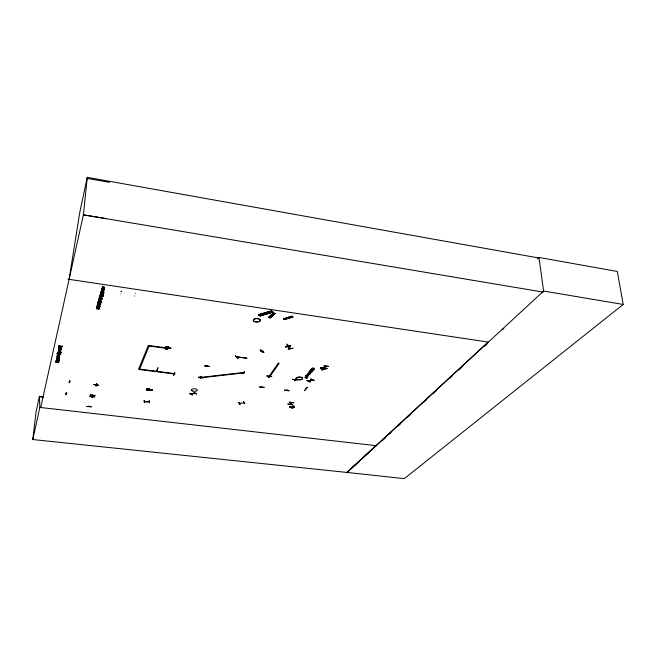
<?xml version="1.0" encoding="UTF-8"?>
<svg xmlns="http://www.w3.org/2000/svg" width="656" height="656" viewBox="0 0 656 656"><rect width="100%" height="100%" fill="white"/><g stroke="black" fill="none" stroke-linecap="round" stroke-linejoin="round"><path stroke-width="0.98" d="M101.598 292.24L103.894 292.863L103.271 292.576L103.722 290.879M103.599 291.223C103.632 291.494 103.984 289.46 101.5 290.141L101.655 289.394M266.902 375.847L271.707 376.487M261.039 350.378L263.532 352.534L263.794 352.215M264.163 387.27L259.374 387.007L264.089 387.581M262.58 352.042L260.022 349.91M261.252 350.107L263.728 352.461M261.965 387.188L262.047 386.696M262.548 352.026L260.26 350.083M290.419 348.426L288.091 346.548L288.271 346.015M242.941 373.772L244.335 371.665M242.974 373.756L244.327 371.919M243.187 372.542L243.466 372.952L200.793 377.807L200.482 377.405L243.187 372.542L243.466 372.952M243.704 401.931L244.852 403.801L243.45 401.71M244.204 372.993L243.63 372.559M244.639 403.604L243.483 401.89M238.587 402.39L240.014 403.998M235.422 356.101L238.054 357.971M235.43 355.913L238.021 358.168M93.587 384.482L98.556 385.097M209.625 366.433L204.623 365.769M206.976 366.384L207.239 365.933L207.099 366.606M59.155 356.093L57.351 355.708L57.539 354.789L57.474 355.199C64.296 356.282 52.16 356.7 59.417 356.077M59.278 355.585L57.351 355.708M198.481 377.052L203.376 377.684M200.17 378.258L201.335 376.208M200.211 378.282L201.367 376.421M196.415 393.895L193.84 392.304L196.464 394.092M189.494 393.329L192.323 394.83M59.122 347.934L60.885 348.771L59.097 349.058M61.492 347.286C61.418 346.934 57.179 347.508 58.835 347.647M173.75 374.92L174.84 372.821M173.791 374.904L174.578 373.01M165.115 347.221L170.38 347.951M165.607 348.902C169.609 342.785 162.631 350.771 167.067 348.885M165.451 348.918L167.296 348.894M167.255 348.615C169.1 344.884 165.878 351.239 167.829 347.91M167.788 348.065L167.838 347.418M167.28 349.164L168.551 346.598M168.617 348.057L167.952 347.516L168.321 348.123M322.039 369.41L322.645 368.713M157.629 371.419L174.316 373.543L174.111 373.953L157.44 371.829L157.653 371.034M322.727 368.459L322.818 368.738M151.175 390.271L151.372 389.631M149.117 389.689L152.536 389.721M149.027 389.566L149.412 388.467L148.404 390.361M146.919 390.394L148.026 388.459L146.919 390.41L148.617 390.369M149.24 388.442L148.904 389.393M148.6 390.615L149.683 388.442M149.166 400.873L149.552 402.833L149.117 400.66M144.058 400.718L144.517 402.44M146.55 388.992L146.354 389.631L146.526 389.057M305.639 375.396L306.885 375.043M92.168 397.536L92.84 395.486M98.146 301.744L98.072 302.203L101.327 302.383M101.524 297.504L99.351 297.685L101.696 298.029L101.91 297.512L99.605 296.807L101.77 297.562M101.795 296.151C97.9 295.126 102.057 298.037 101.819 295.864M100.647 294.314L101.787 294.765L102.008 293.79M101.303 302.67L101.385 302.203M103.968 287.869C103.984 290.969 101.409 286.131 102 288.451A0.935 0.459 6 0 0 102.336 288.747L104.197 288.878L104.419 287.943M98.466 300.612L98.392 301.079L101.631 301.547L101.705 301.079M100.319 298.57L101.86 298.554M100.138 295.618L99.819 296.463L101.778 296.783A0.935 0.451 5.9 0 0 102.156 296.586A1.082 0.525 5.9 0 0 102.123 296.2L102.147 295.913M103.254 293.921L103.017 294.946L102.18 294.536M100.712 292.888L100.794 292.412L100.712 292.888C106.305 293.667 97.637 293.97 102.361 293.38M102.156 294.823L102.377 293.847M102.68 290.518C100.507 290.1 102.697 291.838 102.713 290.231M103.623 286.672C102.779 289.157 102.943 286.459 102.516 286.623M103.607 291.018L103.41 292.076L101.049 291.731L102.803 291.502M99.048 298.578L98.966 299.062L102.221 299.013L102.32 298.488M101.721 290.083C100.311 291.067 103.14 291.822 103.025 290.28M102.877 293.937L102.951 293.462M101.409 291.641L101.811 292.363L102.935 292.527L103.066 291.887M101.696 290.37L101.631 289.673L103.427 289.657M103.172 292.896L103.295 292.289M103.878 286.91L104.435 287.582L103.705 287.525M102.123 296.2L103.14 296.348L103.222 295.872M100.212 294.454L103.353 294.921M101.573 289.87L104.001 290.026L101.778 289.157L101.86 288.681M103.328 295.2L103.623 293.978M103.943 290.223L104.025 289.739M94.628 396.765L89.757 396.421L94.644 396.905M103.894 292.863L103.968 292.387M95.046 395.511L90.192 394.92M96.26 385.974L96.949 383.99L96.006 385.72M96.03 385.933L96.735 383.752M98.351 305.114C97.441 307.598 97.744 304.646 97.195 305.138M98.22 302.4L98.023 302.178M97.867 307.336C95.751 306.934 97.883 308.599 97.892 307.057M97.941 302.646L98.252 301.752M89.085 406.13L89.027 406.622L88.921 406.113M99.187 302.539L98.498 303.244L98.539 302.441M98.539 302.072C99.105 300.284 101.918 303.474 98.572 301.793M96.932 306.918C95.546 307.861 98.318 308.574 98.203 307.106M99.892 299.907L100.983 300.637A0.976 0.467 5.9 0 1 100.598 300.85L98.613 300.382L99.359 299.562L98.949 300.341L99.679 300.669L99.917 299.62M98.375 307.738C99.761 308.5 98.039 305.975 96.711 306.983M98.597 305.335L99.13 305.975L98.433 305.909M98.966 299.062L100.089 298.283L99.286 297.742M99.253 298.021L99.433 297.217M99.548 296.996L99.63 296.528M100.138 306.614C100.762 305.786 98.982 308.32 98.851 306.532M96.883 308.73C94.366 306.303 100.343 310.55 98.884 308.074M96.842 306.524L98.826 306.811L98.933 306.237M99.868 295.864L99.95 295.397M99.056 307.164L99.171 306.582M98.195 302.678C96.858 303.408 99.86 303.966 99.499 302.58M99.786 306.573L99.146 306.86L99.253 306.286M100.188 294.741L100.483 293.511M97.998 302.457C99.343 301.44 101.073 303.999 99.671 303.236M100.171 299.849L100.712 300.497L99.999 300.432M100.516 293.593L100.598 293.117M96.858 309.009C96.416 307.156 98.015 309.583 98.917 309.222A0.984 0.467 5.8 0 0 99.294 309.058L99.368 308.14M100.294 298.849L100.45 298.111M100.614 294.593L100.852 293.568M102.844 292.847L101.016 292.355L101.073 291.444M101.36 302.482L100.229 302.031M100.343 303.99L100.261 304.466L97.539 304.072L100.319 304.269L100.844 303.556L100.483 305.007L100.147 304.671M91.963 396.249L92.102 396.7M91.299 406.663L86.502 406.4L91.274 406.876M92.398 397.602L93.037 395.707L92.152 397.356M92.619 394.937L92.521 395.429M92.783 394.953L92.48 395.404M103.599 286.959L104.714 287.73A1 0.492 6 0 1 104.312 287.959L102.475 287.681L102.615 286.549M96.662 307.164L96.867 306.245L96.908 307.205M98.326 305.393L99.4 306.114A0.968 0.459 5.8 0 1 99.015 306.327L97.236 306.065L97.367 304.999M97.539 304.072L97.621 303.597M66.6 392.354L66.051 394.272M66.887 393.28L66.387 393.616M69.831 380.455L69.249 382.473M538.478 257.915L87.289 177.35L83.394 214.848L40.713 407.532L39.844 407.433L39.417 396.314L43.485 396.79M59.204 358.766C59.155 357.446 57.482 359.373 59.237 358.504M60.303 352.313L59.893 352.78M60.483 349.755C61.541 351.821 56.441 349.82 60.172 350.189M59.073 349.32C57.917 349.943 60.639 350.419 60.286 349.213M59.532 346.671L60.426 347.09L60.803 346.204M56.252 360.341L59.106 361.112L59.155 360.316M59.917 352.789C61.057 352.124 55.194 352.584 59.86 353.043M58.523 359.48L59.466 359.447M56.711 358.348L59.516 358.701M57.851 353.428L59.95 353.969L59.983 352.543M60.852 346.368L61.361 346.942L60.729 346.86M58.843 349.295L58.909 348.877L61.074 349.205L60.885 348.721M60.885 353.035L60.442 353.428L61.205 352.157M60.721 350.689L60.852 349.804M61.041 347.655C57.654 346.811 61.377 349.164 61.074 347.393M60.213 352.715L60.696 352.584M61.074 349.205L61.139 348.787M60.696 354.429C61.156 354.158 57.047 355.191 57.031 353.502M60.811 352.321L60.672 352.846M59.589 347.196L59.466 347.992L61.402 348.016A0.976 0.418 6.1 0 0 61.336 347.696L61.459 347.434M62.574 346.327L58.761 346.097L62.55 346.589L62.64 346.138M56.424 362.366L55.965 362.317M56.268 360.382L58.4 360.497L56.334 359.972M58.974 356.29L59.212 357.077L57.162 356.397M57.236 356.216L57.302 355.806M56.695 359.513L56.916 360.119L58.589 359.98L56.867 359.931L57.023 359.291M57.039 358.488C57.859 357.118 58.696 359.627 57.129 358.201M57.605 356.774C56.728 358.553 58.605 356.38 59.155 357.586C58.556 358.291 56.252 357.799 57.22 356.725M57.826 353.691L57.884 353.281M57.958 353.092L60.122 353.215L57.958 353.092L58.113 352.288M58.786 346.097L58.835 345.646M58.171 352.19L61.18 352.42L58.171 352.19L58.236 351.772M58.581 350.411L58.646 349.992M59.458 351.222C61.853 351.444 59.163 352.748 58.327 351.608C58.802 349.582 58.712 353.338 59.491 350.96M58.925 348.926L58.991 348.5M58.351 357.003L58.86 357.561L58.245 357.479M56.76 359.808L58.261 359.939L58.228 359.447M59.491 358.963L59.524 358.324L58.409 357.963M59.999 349.172L59.393 349.796L59.401 349.099M60.573 346.442C63.739 347.016 58.269 348.024 59.696 346.081M55.932 362.571C55.662 360.415 58.925 364.006 58.187 361.833M57.097 356.807L58.663 356.585M57.859 353.543L59.393 353.477M56.4 362.62C55.662 360.931 59.122 364.293 58.63 361.891M58.72 360.702L58.786 360.275M59.729 351.14L60.237 351.706L59.614 351.624M59.212 357.077L59.384 356.224M59.95 353.969L59.704 353.174M292.338 404.801L287.91 403.948M289.132 390.664L284.425 390.164L289.058 390.787M67.994 279.169L488.064 342.055L346.991 472.443L32.8 439.536L35.957 412.558L39.417 396.314M198.465 377.282L203.352 377.913M90.167 395.142L95.03 395.707L90.134 395.232M60.852 350.001L60.803 349.451L58.876 349.14M69.11 279.341L79.704 212.667L87.289 177.35M103.566 291.551L103.156 291.412M32.8 439.536L39.852 407.409L376.708 445.727M56.957 353.945L57.949 354.174A2.411 1.033 6 0 0 58.794 354.347L59.671 354.388A2.55 1.091 6 0 0 60.377 354.322L60.746 354.24M56.678 358.602L57.195 357.922L58.376 358.225M59.065 348.352L60.975 348.492L60.877 349.017M103.172 291.239L103 290.567M58.212 357.733L58.327 357.266M59.589 351.887L59.696 351.403M60.705 347.122L60.819 346.63M60.442 353.428L60.86 353.297M59.106 361.112L56.211 360.488M59.409 359.857L56.514 359.34M207.23 366.417L206.968 365.933M290.567 345.876L285.786 346.967M305.639 375.65L308.632 375.117M295.184 379.635L294.839 379.947M324.654 368.393L326.286 366.269M310.345 381.792L306.942 380.488M310.149 382.112L306.91 380.529M98.392 301.079L101.631 301.547M101.778 289.157L103.902 289.329L103.738 289.993M98.408 306.188L98.572 305.614M99.974 300.71L100.147 300.128M103.681 287.812L103.853 287.197M69.192 382.653L69.733 380.66M65.772 394.453L66.33 392.534M69.224 382.719L69.552 380.636M70.012 381.808L69.552 381.751L70.085 381.751M66.026 394.51L66.543 392.534L65.994 394.445M98.736 307.115L96.785 306.713M102.935 292.527L103.369 292.223M100.122 304.95L100.261 304.466M102.221 299.013L99.318 297.816M103.14 296.348L99.925 295.676M289.722 407.122L294.183 407.655L289.722 407.122L290.018 406.523M294.405 407.376L289.944 406.827L294.446 407.114M93.603 384.596L98.531 385.351M95.989 385.966L96.727 383.94M92.135 397.593L92.84 395.675M305.581 376.372L307.533 376.249L308.189 375.207M146.485 389.303L151.339 389.861L146.354 389.631M287.894 404.186L292.404 404.506M189.666 393.288L192.274 395.043M139.49 369.541L149.347 345.581M286.951 390.386L287.074 389.869M157.834 367.942L156.308 371.476L156.751 371.534L158.006 367.754M291.707 402.669L290.272 404.457M326.278 366.31L324.564 368.196M308.049 375.855L307.549 376.118M292.904 406.359L292.215 406.982L292.896 406.039M165.099 347.483L165.312 347.016L170.56 347.77L170.339 348.246M167.247 348.705L167.526 348.024M270.272 375.265L268.788 377.331L270.395 375.281M174.783 373.026L173.709 375.117L174.832 373.075M60.918 349.951L60.475 349.984M174.283 374.158L174.832 374.223M144.476 402.62L144.271 400.693L144.5 402.677M166.821 349.066L168.313 346.77L167.05 349.066M171.232 348.426L168.223 348.098L168.641 347.598M148.395 390.525L149.461 388.598M149.519 389.746L149.15 389.615M204.615 366.023L209.674 366.548M151.839 390.033L152.479 390.099M200.277 377.479L200.752 377.438M165.14 347.368L170.396 348.098M243.778 372.936L243.696 372.92M322.703 368.459L322.022 369.492M266.918 376.036L271.715 376.675M328.623 366.483L323.744 365.941L328.607 366.302M297.217 379.808L292.502 379.373M294.388 380.693L296.209 378.668L294.454 380.669M296.192 378.66L294.651 380.718M306.975 377.725L304.769 377.684L307.09 377.831C308.099 376.027 307.213 379.143 306.688 378.086M305.835 376.044C305.015 377.421 308.845 376.651 306.959 376.897M310.214 373.075L310.108 373.477L308.468 372.633M310.091 372.624L308.886 372.091M311.157 372.124L309.148 372.009L311.157 371.87M312.568 371.116L309.919 370.755M309.566 371.157L311.772 370.968L310.313 370.238M313.56 369.681L313.396 370.148L310.952 369.41M313.15 369.705L311.346 369.172L311.469 368.746M308.123 373.51C306.975 374.355 307.992 375.667 308.123 373.772M308.459 374.551C309.599 374.855 307.352 375.429 308.459 374.297M310.067 374.051L307.836 374.141M308.361 374.076L309.714 373.723M309.878 371.157L311.165 371.731L311.608 370.984M307.73 376.544L305.942 375.904M310.067 374.297L309.722 373.969M308.861 372.731L310.575 372.616M309.263 372.223L310.952 372.387L308.886 372.346M311.977 371.591L311.633 371.509M311.871 371.731L311.69 372.362L311.477 371.903M311.977 371.845L309.542 371.567L310.034 371.296M311.887 368.959L314.019 369.09M289.419 402.251L293.937 402.809L289.337 402.12M290.239 403.957L290.083 404.457L291.518 402.546M320.341 368.377L320.686 367.942L325.466 368.639L325.114 369.074L320.333 368.123M292.215 406.982L292.847 406.408M322.186 369.517C324.31 368.008 318.701 368.795 322.678 368.877M321.973 369.918L323.867 367.581L322.604 368.959C323.941 366.327 325.77 368.475 322.744 369.992L321.973 369.664M292.42 407.114L290.854 406.63M290.944 407.007L292.289 407.081M292.223 407.163L292.691 406.384M292.412 408.13L293.921 406.318L292.412 408.139L291.633 408.04L293.248 406.048M293.15 406.015L293.937 406.351L293.355 406.244L291.731 407.835M308.656 381.226L312.141 379.791M312.371 379.84L308.779 381.308M288.558 346.696L288.132 346.565M290.633 348.639L288.378 346.507M306.819 376.536C307.057 377.626 304.359 377.175 305.786 376.651M537.494 258.89L538.945 257.455L617.296 271.461L623.2 304.45L404.285 478.65L346.991 472.443M307.361 376.823L306.762 377.02M306.573 376.749L305.63 376.938L306.573 376.503M320.399 368.262L325.204 368.934L320.382 368.09M99.646 303.507L99.474 302.867M98.351 308.008L98.17 307.385M273.773 313.125C258.415 326.778 284.196 303.425 268.558 317.34M273.659 313.027L268.993 317.52M346.999 472.656L543.611 291.043L623.2 304.45M382.735 440.168L385.744 437.388M389.516 433.911L391.017 432.517M397.798 426.269L400.808 423.489M407.589 417.232L411.353 413.756M424.161 401.948L426.425 399.865M433.198 393.608L436.215 390.828M449.77 378.323L452.033 376.241M458.815 369.984L461.824 367.204M484.423 346.36L487.433 343.58M502.324 329.845L503.816 328.467M269.862 317.676L270.329 317.873C285.253 304.204 259.382 326.926 274.79 313.396M269.788 317.734L274.536 313.33M269.969 317.783L274.987 313.314L270.075 317.799M346.278 472.861L375.986 445.645M60.459 350.009L60.254 349.476M272.88 312.026L259.948 316.053L272.863 312.018L259.489 315.7L272.978 311.994M284.655 319.546L293.158 316.922M293.027 316.823L284.376 319.497M271.691 311.059L258.472 314.896M291.986 316.077L283.515 318.865L283.892 319.136M283.54 318.898L292.33 316.315L283.654 318.98M258.776 315.126L258.243 314.708L271.494 310.796M236.709 357.143L237.169 357.053M190.962 394.158L195.021 393.215M261.334 351.288L260.752 351.288L261.244 351.198M262.49 351.37L263.007 351.255M58.54 347.139L59.589 347.04M287.098 345.392L287.607 345.269L287.238 345.466M306.77 377.257L306.828 376.79M246.541 358.25L247.074 358.324M307.861 374.338C305.155 375.142 311.042 375.265 308.32 374.387M56.137 360.874L57.687 360.857M239.768 404.235L238.612 402.358M59.999 346.179L59.975 346.893M313.994 380.308L310.641 378.979M314.183 380.455L310.616 379.053M102.664 293.708L102.943 293.117L100.77 292.699M100.204 302.318C101.639 301.522 97.76 300.801 98.228 302.031M237.251 357.135L236.8 357.233M195.078 393.313L191.093 394.215M58.933 356.889L59.319 356.626L58.638 356.848M244.007 402.948L239.465 403.342M308.189 375.462L306.778 375.568L307.73 375.814M306.893 375.289C305.516 375.855 308.476 376.437 308.451 375.494M258.448 314.88L271.674 311.059M258.751 315.126L271.887 311.206L271.363 310.805M272.658 311.739L259.587 315.667M98.433 301.211L99.286 301.137M59.196 355.823L59.565 355.429L57.507 355.052M289.132 346.311L286.451 343.965M261.014 350.419L263.794 352.477M285.672 346.926L290.592 345.942L285.68 346.901M288.156 348.943L293.068 348.229L288.279 349.287M144.41 401.677L149.191 401.833M262.933 351.263L262.703 351.452M312.6 367.893L313.281 368.016M308.476 372.879L310.091 372.879M144.468 401.759L149.158 401.816M39.36 396.823L43.427 397.298M147.985 388.475L149.675 388.688M149.429 389.721L152.208 389.976M139.654 369.123L156.513 371.28L156.325 371.69L138.498 369.418L148.313 345.441L166.985 347.951L166.78 348.402L149.158 346.04M56.99 359.554L58.204 359.701M58.154 362.087L58.597 362.145M59.188 352.051L61.172 352.305M59.565 347.467L58.81 347.901M58.958 348.656L60.385 348.844M59.368 349.361L59.967 349.443M146.509 389.229L151.356 389.877M237.464 357.028L237.997 357.102M314.191 368.377C315.093 370.066 312.141 367.721 312.108 368.795C311.116 367.139 314.552 369.869 314.183 368.123M311.469 369L314.019 369.344M310.96 369.664L313.158 369.959M310.321 370.492L312.576 371.37M292.568 379.291L297.234 380.004M166.706 346.614L168.535 346.868M98.859 308.353L99.343 308.418M98.515 302.728L99.163 302.818M97.342 305.278L97.769 305.335M98.908 299.784L99.335 299.841M102.59 286.836L103.025 286.902M102.27 287.91L102.721 287.976M103.943 288.156L104.386 288.23M168.559 348.164L167.887 348.057M106.165 218.62L83.394 214.848L543.217 292.117M322.596 368.77L322.637 368.262M87.182 178.399L109.478 182.319M308.869 372.985L310.222 373.33M323.9 367.778L322.08 369.869M309.263 372.477L310.575 372.87M100.425 298.39L101.828 298.833M311.895 369.213L313.56 369.935M286.746 390.369L286.91 389.853M235.389 356.142L238.046 358.225M273.404 313.035L268.673 317.438M238.809 402.308L240.014 404.235M538.945 257.455L543.611 291.043M326.967 368.459L322.121 367.844M311.362 371.222L311.436 371.772M311.321 371.657L311.362 372.313M311.059 371.624L311.051 372.264M309.452 373.682L309.525 374.232M57.908 361.464L56.309 361.317L57.908 361.464M55.998 361.284L58.212 361.563L55.998 361.284M120.228 293.954L120.237 293.929M121.081 291.28L121.491 291.338L121.081 291.28M134.472 296.053L134.513 296.012M135.39 293.404L135.431 293.355M326.959 368.664L322.039 368.221L326.975 368.713M238.079 357.044L246.484 358.151L238.079 357.044M278.21 363.186L269.181 376.2L270.116 376.323L279.169 363.309L278.21 363.186M270.075 375.248L268.583 377.339L269.149 377.413L270.616 375.347L270.051 375.281M306.951 387.442L304.433 390.697L307.361 387.499L306.951 387.442M297.799 379.627A3.108 1.328 -0.7 0 0 302.605 378.545A3.108 1.328 -0.7 0 0 298.111 377.323A3.108 1.328 -0.7 0 0 297.799 379.627M297.791 379.521A3.124 1.337 -0.7 0 0 302.621 378.438A3.124 1.337 -0.7 0 0 298.103 377.208A3.124 1.337 -0.7 0 0 297.791 379.521M254.995 321.743A3.493 1.681 0.7 0 0 260.301 320.382A3.493 1.681 0.7 0 0 255.118 318.832A3.493 1.681 0.7 0 0 254.995 321.743M254.987 321.62A3.518 1.689 0.7 0 0 260.325 320.259A3.518 1.689 0.7 0 0 255.11 318.693A3.518 1.689 0.7 0 0 254.987 321.62M192.208 390.91A3.042 1.263 2.1 0 0 197.243 390.418A3.042 1.263 2.1 0 0 193.372 388.819A3.042 1.263 2.1 0 0 192.208 390.91"/></g></svg>
